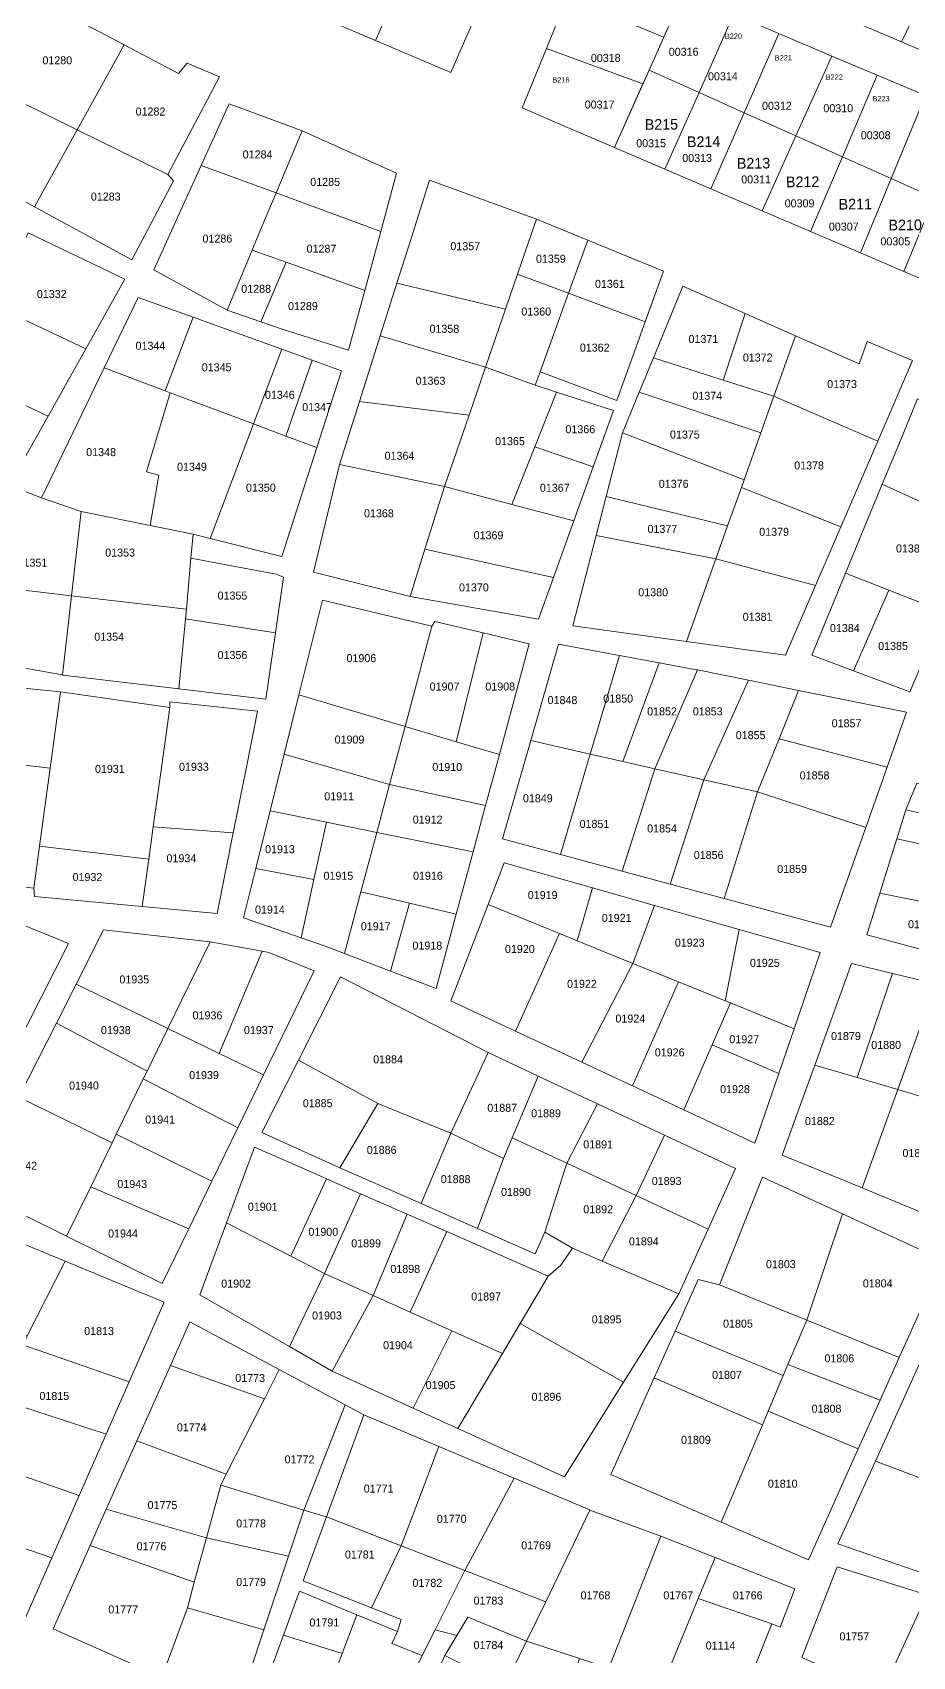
# Model space of a CAD drawing. Header units: metres. Extents: x 245225 to 248406, y 1633796 to 1637634.
# Drawn here: x 247233.5 to 247398.4, y 1634051.7 to 1634356 of the extents above; entities that cross this region are included whole.
import ezdxf
from ezdxf.enums import TextEntityAlignment as Align

# ---------------------------------------------------------------- set-up
doc = ezdxf.new("R2010")
doc.units = ezdxf.units.M
doc.header["$MEASUREMENT"] = 0
doc.layers.add('historique_numero_parcelle', color=7, linetype='Continuous')
doc.layers.add('numero_lot', color=7, linetype='Continuous')
doc.layers.add('LIMITES_PARCELLES', color=7, linetype='Continuous', lineweight=0, true_color=0xffffff)
doc.styles.add('Style-FANCY', font='FANCY.shx')
doc.styles.add('Style-WORKING', font='WORKING.shx')

msp = doc.modelspace()

# ---------------------------------------------------------------- linework, layer by layer
at = {"layer": 'limites_parcelles', "flags": 128}
for points in [[(247351.789, 1634355.181), (247333.748, 1634362.625), (247337.228, 1634371.104), (247346.349, 1634367.244), (247355.437, 1634363.399), (247351.789, 1634355.181)], [(247250.682, 1634353.726), (247241.878, 1634337.816), (247231.005, 1634343.195), (247224.631, 1634346.349), (247233.11, 1634363.051), (247250.682, 1634353.726)], [(247347.884, 1634346.387), (247329.819, 1634353.056), (247331.403, 1634356.912), (247333.748, 1634362.625), (247351.789, 1634355.181), (247349.043, 1634348.998), (247347.884, 1634346.387)], [(247262.51, 1634350.293), (247268.514, 1634347.697), (247258.868, 1634329.41), (247241.878, 1634337.816), (247250.682, 1634353.726), (247260.853, 1634348.328), (247262.51, 1634350.293)], [(247347.884, 1634346.387), (247342.591, 1634334.466), (247334.199, 1634338.061), (247325.239, 1634341.898), (247329.819, 1634353.056), (247347.884, 1634346.387)], [(247241.878, 1634337.816), (247233.864, 1634323.332), (247223.349, 1634329.051), (247217.471, 1634332.248), (247224.631, 1634346.349), (247231.005, 1634343.195), (247241.878, 1634337.816)], [(247284.009, 1634337.623), (247279.148, 1634325.977), (247265.138, 1634331.131), (247270.378, 1634342.639), (247283.739, 1634337.744), (247284.009, 1634337.623)], [(247258.868, 1634329.41), (247259.927, 1634328.219), (247252.121, 1634313.403), (247233.864, 1634323.332), (247241.878, 1634337.816), (247258.868, 1634329.41)], [(247274.672, 1634315.252), (247269.981, 1634304.01), (247256.223, 1634311.55), (247261.946, 1634324.12), (247265.138, 1634331.131), (247279.148, 1634325.977), (247275.755, 1634317.845), (247274.672, 1634315.252)], [(247327.925, 1634321.075), (247325.812, 1634314.916), (247324.381, 1634310.743), (247322.135, 1634304.197), (247301.79, 1634309.034), (247304.445, 1634317.409), (247307.921, 1634328.378), (247327.925, 1634321.075)], [(247298.773, 1634318.758), (247295.778, 1634307.702), (247281.013, 1634312.984), (247274.672, 1634315.252), (247275.755, 1634317.845), (247279.148, 1634325.977), (247298.773, 1634318.758)], [(247337.582, 1634317.107), (247333.969, 1634307.152), (247324.381, 1634310.743), (247325.812, 1634314.916), (247327.925, 1634321.075), (247337.582, 1634317.107)], [(247276.282, 1634301.829), (247281.013, 1634312.984), (247295.778, 1634307.702), (247292.735, 1634296.469), (247280.3, 1634300.438), (247276.282, 1634301.829)], [(247333.969, 1634307.152), (247328.637, 1634292.46), (247327.711, 1634289.946), (247318.403, 1634293.315), (247322.135, 1634304.197), (247324.381, 1634310.743), (247333.969, 1634307.152)], [(247226.143, 1634304.919), (247243.469, 1634296.727), (247236.408, 1634284.103), (247218.606, 1634292.435), (247224.994, 1634305.463), (247226.143, 1634304.919)], [(247280.247, 1634296.665), (247274.944, 1634282.664), (247259.3, 1634288.527), (247258.369, 1634288.876), (247263.594, 1634302.678), (247280.247, 1634296.665)], [(247391.881, 1634279.441), (247372.433, 1634287.869), (247376.475, 1634299.193), (247388.411, 1634293.914), (247389.929, 1634298.095), (247398.384, 1634294.542), (247391.881, 1634279.441)], [(247369.98, 1634280.996), (247347.203, 1634288.644), (247349.852, 1634295.075), (247362.941, 1634290.898), (247372.433, 1634287.869), (247369.98, 1634280.996)], [(247236.408, 1634284.103), (247228.97, 1634270.805), (247225.663, 1634272.26), (247211.686, 1634278.322), (247218.606, 1634292.435), (247236.408, 1634284.103)], [(247258.369, 1634288.876), (247259.3, 1634288.527), (247254.871, 1634273.674), (247257.173, 1634273.039), (247255.527, 1634263.637), (247242.647, 1634266.239), (247235.188, 1634268.82), (247246.931, 1634293.162), (247258.369, 1634288.876)], [(247327.711, 1634289.946), (247331.689, 1634288.653), (247327.619, 1634278.383), (247323.337, 1634267.58), (247310.727, 1634270.937), (247315.308, 1634284.292), (247318.403, 1634293.315), (247327.711, 1634289.946)], [(247274.944, 1634282.664), (247266.811, 1634261.193), (247263.602, 1634262.006), (247255.527, 1634263.637), (247257.173, 1634273.039), (247254.871, 1634273.674), (247259.3, 1634288.527), (247274.944, 1634282.664)], [(247391.881, 1634279.441), (247384.967, 1634263.383), (247366.337, 1634270.788), (247366.836, 1634272.188), (247369.98, 1634280.996), (247372.433, 1634287.869), (247391.881, 1634279.441)], [(247414.92, 1634272.154), (247411.017, 1634263.035), (247392.744, 1634271.358), (247396.564, 1634280.617), (247399.364, 1634287.405), (247417.779, 1634278.833), (247414.92, 1634272.154)], [(247281, 1634280.394), (247286.774, 1634278.23), (247280.197, 1634257.803), (247266.811, 1634261.193), (247274.944, 1634282.664), (247281, 1634280.394)], [(247363.762, 1634263.575), (247340.989, 1634269.098), (247344.047, 1634280.981), (247366.836, 1634272.188), (247366.337, 1634270.788), (247363.762, 1634263.575)], [(247310.727, 1634270.937), (247307.038, 1634259.194), (247304.244, 1634250.299), (247286.14, 1634254.918), (247291.015, 1634275.038), (247310.727, 1634270.937)], [(247235.188, 1634268.82), (247242.647, 1634266.239), (247240.821, 1634250.461), (247223.309, 1634252.493), (247223.679, 1634253.871), (247232.145, 1634270.011), (247235.188, 1634268.82)], [(247331.135, 1634253.902), (247307.038, 1634259.194), (247310.727, 1634270.937), (247323.337, 1634267.58), (247334.937, 1634264.492), (247331.135, 1634253.902)], [(247380.237, 1634252.397), (247361.556, 1634257.395), (247363.762, 1634263.575), (247366.337, 1634270.788), (247384.967, 1634263.383), (247380.237, 1634252.397)], [(247411.017, 1634263.035), (247404.344, 1634247.448), (247393.971, 1634251.529), (247385.877, 1634254.713), (247392.744, 1634271.358), (247411.017, 1634263.035)], [(247255.527, 1634263.637), (247263.602, 1634262.006), (247263.199, 1634257.535), (247262.332, 1634247.93), (247240.821, 1634250.461), (247242.647, 1634266.239), (247255.527, 1634263.637)], [(247279.037, 1634243.52), (247262.158, 1634246.121), (247262.332, 1634247.93), (247263.199, 1634257.535), (247279.138, 1634254.514), (247280.536, 1634253.963), (247279.037, 1634243.52)], [(247262.332, 1634247.93), (247262.158, 1634246.121), (247260.898, 1634233.048), (247239.157, 1634235.615), (247239.103, 1634235.624), (247240.821, 1634250.461), (247262.332, 1634247.93)], [(247317.945, 1634243.503), (247312.921, 1634223.098), (247303.319, 1634225.962), (247308.346, 1634244.743), (247308.875, 1634245.669), (247317.945, 1634243.503)], [(247344.127, 1634219.415), (247350.924, 1634237.898), (247357.93, 1634236.605), (247358.125, 1634236.566), (247350.115, 1634218.059), (247344.127, 1634219.415)], [(247238.76, 1634232.44), (247236.805, 1634218.136), (247216.53, 1634220.54), (247216.667, 1634221.195), (247219.313, 1634234.424), (247238.76, 1634232.44)], [(247377.07, 1634232.733), (247373.413, 1634223.67), (247369.387, 1634213.692), (247359.299, 1634215.978), (247367.669, 1634234.627), (247369.784, 1634234.197), (247377.07, 1634232.733)], [(247259.265, 1634229.529), (247257.999, 1634220.445), (247256.143, 1634207.137), (247255.299, 1634201.082), (247234.81, 1634203.544), (247236.805, 1634218.136), (247238.76, 1634232.44), (247259.265, 1634229.529)], [(247273.638, 1634218.641), (247271.136, 1634206.041), (247256.143, 1634207.137), (247257.999, 1634220.445), (247259.265, 1634229.529), (247259.265, 1634230.588), (247275.669, 1634228.868), (247273.638, 1634218.641)], [(247318.405, 1634211.131), (247300.405, 1634215.075), (247303.319, 1634225.962), (247312.921, 1634223.098), (247320.991, 1634220.691), (247318.405, 1634211.131)], [(247236.805, 1634218.136), (247234.81, 1634203.544), (247233.733, 1634195.663), (247211.905, 1634198.441), (247216.53, 1634220.54), (247236.805, 1634218.136)], [(247300.405, 1634215.075), (247298.01, 1634206.125), (247288.597, 1634208.013), (247278.009, 1634210.137), (247280.652, 1634220.758), (247300.405, 1634215.075)], [(247344.127, 1634219.415), (247350.115, 1634218.059), (247343.99, 1634198.86), (247332.443, 1634201.972), (247338.024, 1634220.798), (247344.127, 1634219.415)], [(247271.136, 1634206.041), (247268.129, 1634190.9), (247254.061, 1634192.204), (247255.299, 1634201.082), (247256.143, 1634207.137), (247271.136, 1634206.041)], [(247298.01, 1634206.125), (247295.023, 1634194.964), (247291.941, 1634183.45), (247288.369, 1634184.815), (247283.836, 1634186.378), (247286.234, 1634197.275), (247288.597, 1634208.013), (247298.01, 1634206.125)], [(247316.071, 1634202.502), (247312.904, 1634190.794), (247304.173, 1634192.83), (247295.023, 1634194.964), (247298.01, 1634206.125), (247316.071, 1634202.502)], [(247255.299, 1634201.082), (247254.061, 1634192.204), (247233.865, 1634194.075), (247233.733, 1634195.663), (247234.81, 1634203.544), (247255.299, 1634201.082)], [(247338.456, 1634195.703), (247335.559, 1634185.816), (247332.248, 1634187.159), (247318.861, 1634192.585), (247321.894, 1634200.41), (247338.456, 1634195.703)], [(247222.365, 1634150.11), (247206.1, 1634157.604), (247214.342, 1634171.714), (247223.742, 1634187.805), (247225.806, 1634191.138), (247240.252, 1634185.265), (247222.365, 1634150.11)], [(247365.893, 1634187.906), (247363.284, 1634174.576), (247354.559, 1634178.114), (247346.017, 1634181.576), (247350.033, 1634192.413), (247357.984, 1634190.154), (247365.893, 1634187.906)], [(247376.23, 1634169.328), (247364.301, 1634174.164), (247363.284, 1634174.576), (247365.893, 1634187.906), (247381.108, 1634183.582), (247376.23, 1634169.328)], [(247335.559, 1634185.816), (247346.017, 1634181.576), (247336.47, 1634163.034), (247324.007, 1634168.867), (247332.248, 1634187.159), (247335.559, 1634185.816)], [(247276.792, 1634160.691), (247268.511, 1634164.69), (247276.569, 1634183.844), (247277.786, 1634183.624), (247286.253, 1634180.185), (247276.792, 1634160.691)], [(247298.24, 1634155.325), (247283.319, 1634163.449), (247291.224, 1634179.074), (247318.878, 1634164.85), (247311.893, 1634149.769), (247298.24, 1634155.325)], [(247363.284, 1634174.576), (247364.301, 1634174.164), (247360.878, 1634166.334), (247355.535, 1634154.112), (247345.944, 1634158.6), (247354.559, 1634178.114), (247363.284, 1634174.576)], [(247254.966, 1634161.34), (247254.267, 1634159.907), (247249.209, 1634149.539), (247248.438, 1634147.96), (247230.965, 1634156.469), (247237.993, 1634170.374), (247254.966, 1634161.34)], [(247268.511, 1634164.69), (247276.792, 1634160.691), (247271.978, 1634150.772), (247254.267, 1634159.907), (247254.966, 1634161.34), (247258.871, 1634169.344), (247268.511, 1634164.69)], [(247328.249, 1634160.453), (247323.406, 1634148.887), (247321.775, 1634144.993), (247311.893, 1634149.769), (247318.878, 1634164.85), (247328.249, 1634160.453)], [(247392.341, 1634148.807), (247388.951, 1634139.472), (247373.964, 1634145.641), (247376.908, 1634153.754), (247380.088, 1634162.519), (247388.039, 1634160.183), (247395.66, 1634157.944), (247392.341, 1634148.807)], [(247409.853, 1634153.711), (247403.877, 1634133.327), (247388.951, 1634139.472), (247392.341, 1634148.807), (247395.66, 1634157.944), (247409.853, 1634153.711)], [(247248.438, 1634147.96), (247244.412, 1634139.708), (247239.89, 1634130.439), (247222.223, 1634139.174), (247230.965, 1634156.469), (247248.438, 1634147.96)], [(247267.123, 1634140.768), (247262.77, 1634131.8), (247244.412, 1634139.708), (247248.438, 1634147.96), (247249.209, 1634149.539), (247267.123, 1634140.768)], [(247333.658, 1634144.103), (247329.526, 1634131.223), (247327.682, 1634127.14), (247316.888, 1634131.896), (247321.775, 1634144.993), (247323.406, 1634148.887), (247333.658, 1634144.103)], [(247286.982, 1634141.916), (247288.58, 1634141.213), (247281.897, 1634126.717), (247269.849, 1634132.972), (247275.073, 1634147.151), (247286.982, 1634141.916)], [(247346.617, 1634138.055), (247340.253, 1634125.782), (247334.685, 1634128.18), (247329.526, 1634131.223), (247333.658, 1634144.103), (247346.617, 1634138.055)], [(247281.897, 1634126.717), (247288.251, 1634123.417), (247281.678, 1634109.755), (247264.86, 1634119.43), (247269.849, 1634132.972), (247281.897, 1634126.717)], [(247330.149, 1634122.94), (247324.904, 1634114.098), (247321.56, 1634108.461), (247312.072, 1634112.721), (247304.303, 1634116.21), (247311.13, 1634131.301), (247330.149, 1634122.94)], [(247349.306, 1634111.141), (247344.268, 1634103.08), (247324.904, 1634114.098), (247330.149, 1634122.94), (247332.53, 1634125.004), (247334.685, 1634128.18), (247340.253, 1634125.782), (247354.597, 1634119.606), (247349.306, 1634111.141)], [(247251.628, 1634103.153), (247231.681, 1634110.096), (247232.52, 1634111.746), (247239.631, 1634125.729), (247258.178, 1634118.046), (247251.628, 1634103.153)], [(247362.217, 1634121.352), (247378.585, 1634114.718), (247375.064, 1634106.394), (247374.196, 1634104.343), (247353.928, 1634112.658), (247358.248, 1634122.305), (247362.217, 1634121.352)], [(247304.303, 1634116.21), (247312.072, 1634112.721), (247304.857, 1634098.23), (247289.668, 1634105.16), (247297.342, 1634119.335), (247304.303, 1634116.21)], [(247344.268, 1634103.08), (247333.165, 1634085.316), (247313.226, 1634094.413), (247321.56, 1634108.461), (247324.904, 1634114.098), (247344.268, 1634103.08)], [(247374.196, 1634104.343), (247371.373, 1634097.667), (247370.281, 1634095.086), (247350.008, 1634103.906), (247353.928, 1634112.658), (247374.196, 1634104.343)], [(247392.338, 1634099.709), (247388.235, 1634090.574), (247371.373, 1634097.667), (247374.196, 1634104.343), (247375.064, 1634106.394), (247392.338, 1634099.709)], [(247419.914, 1634098.507), (247416.837, 1634090.322), (247413.002, 1634080.12), (247409.022, 1634081.632), (247391.46, 1634088.302), (247399.589, 1634106.286), (247419.914, 1634098.507)], [(247292.103, 1634098.816), (247284.326, 1634079.1), (247268.769, 1634083.783), (247269.796, 1634085.811), (247276.964, 1634099.958), (247279.74, 1634105.437), (247292.103, 1634098.816)], [(247388.235, 1634090.574), (247378.886, 1634069.758), (247362.561, 1634076.835), (247370.281, 1634095.086), (247371.373, 1634097.667), (247388.235, 1634090.574)], [(247269.796, 1634085.811), (247268.769, 1634083.783), (247266.082, 1634073.9), (247247.336, 1634079.261), (247253.042, 1634092.056), (247269.796, 1634085.811)], [(247242.262, 1634081.857), (247237.106, 1634070.133), (247225.27, 1634074.235), (247215.814, 1634077.511), (247221.031, 1634089.153), (247221.064, 1634089.22), (247242.262, 1634081.857)], [(247419.158, 1634077.782), (247412.841, 1634063.012), (247402.544, 1634066.552), (247384.442, 1634072.775), (247391.46, 1634088.302), (247409.022, 1634081.632), (247413.002, 1634080.12), (247419.158, 1634077.782)], [(247337.942, 1634079.119), (247329.702, 1634061.902), (247314.523, 1634067.795), (247323.74, 1634085.098), (247337.928, 1634079.125), (247337.942, 1634079.119)], [(247351.263, 1634074.203), (247341.476, 1634049.466), (247335.977, 1634051.285), (247326.093, 1634054.556), (247329.702, 1634061.902), (247337.942, 1634079.119), (247351.263, 1634074.203)], [(247263.825, 1634065.6), (247262.525, 1634060.817), (247257.731, 1634047.804), (247237.344, 1634056.856), (247244.31, 1634072.477), (247263.825, 1634065.6)], [(247281.461, 1634070.476), (247276.87, 1634056.657), (247262.525, 1634060.817), (247263.825, 1634065.6), (247266.082, 1634073.9), (247281.461, 1634070.476)], [(247314.523, 1634067.795), (247308.956, 1634056.658), (247306.551, 1634051.847), (247300.863, 1634054.096), (247301.921, 1634056.345), (247302.583, 1634058.594), (247297.016, 1634060.798), (247302.612, 1634072.419), (247314.523, 1634067.795)], [(247361.422, 1634070.217), (247358.254, 1634062.526), (247352.06, 1634047.482), (247351.398, 1634045.762), (247341.476, 1634049.466), (247351.263, 1634074.203), (247361.422, 1634070.217)], [(247372.036, 1634057.801), (247358.254, 1634062.526), (247361.422, 1634070.217), (247376.346, 1634064.361), (247373.633, 1634057.135), (247372.036, 1634057.801)], [(247313.033, 1634055.592), (247308.956, 1634056.658), (247314.523, 1634067.795), (247329.702, 1634061.902), (247326.093, 1634054.556), (247315.09, 1634059.015), (247313.033, 1634055.592)], [(247409.184, 1634060.649), (247401.659, 1634040.746), (247398.146, 1634042.316), (247392.632, 1634044.782), (247401.102, 1634063.194), (247409.184, 1634060.649)], [(247372.036, 1634057.801), (247366.189, 1634043.074), (247354.176, 1634046.953), (247352.06, 1634047.482), (247358.254, 1634062.526), (247372.036, 1634057.801)], [(247301.921, 1634056.345), (247300.863, 1634054.096), (247306.551, 1634051.847), (247297.087, 1634032.919), (247285.747, 1634036.735), (247291.55, 1634052.247), (247294.26, 1634059.492), (247301.921, 1634056.345)], [(247326.093, 1634054.556), (247322.004, 1634046.236), (247310.785, 1634051.847), (247313.033, 1634055.592), (247315.09, 1634059.015), (247326.093, 1634054.556)], [(247335.977, 1634051.285), (247331.025, 1634035.708), (247326.438, 1634023.043), (247312.853, 1634027.614), (247301.586, 1634031.406), (247310.785, 1634051.847), (247322.004, 1634046.236), (247326.093, 1634054.556), (247335.977, 1634051.285)]]:
    msp.add_lwpolyline(points, close=True, dxfattribs=at)
at = {"layer": 'limites_parcelles'}
for points in [[(247403.644, 1634369.471), (247396.325, 1634354.26), (247386.808, 1634358.357), (247393.988, 1634373.783)], [(247301.501, 1634363.117), (247297.796, 1634354.535), (247283.011, 1634360.79), (247286.631, 1634369.079)], [(247413.015, 1634365.286), (247405.915, 1634350.131), (247396.325, 1634354.26), (247403.644, 1634369.471)], [(247315.74, 1634357.408), (247311.904, 1634348.566), (247297.796, 1634354.535), (247301.501, 1634363.117)], [(247364.893, 1634359.398), (247358.404, 1634344.799), (247349.043, 1634348.998), (247355.437, 1634363.399)], [(247373.346, 1634355.821), (247366.853, 1634341.009), (247358.404, 1634344.799), (247364.893, 1634359.398)], [(247383.29, 1634351.613), (247376.556, 1634336.656), (247366.853, 1634341.009), (247373.346, 1634355.821)], [(247391.807, 1634348.009), (247385.267, 1634332.748), (247376.556, 1634336.656), (247383.29, 1634351.613)], [(247358.404, 1634344.799), (247352.017, 1634330.428), (247342.591, 1634334.466), (247349.043, 1634348.998)], [(247400.814, 1634344.197), (247394.408, 1634328.648), (247385.267, 1634332.748), (247391.807, 1634348.009)], [(247366.853, 1634341.009), (247360.603, 1634326.751), (247352.017, 1634330.428), (247358.404, 1634344.799)], [(247408.987, 1634340.739), (247402.495, 1634325.02), (247394.408, 1634328.648), (247400.814, 1634344.197)], [(247376.556, 1634336.656), (247370.238, 1634322.624), (247360.603, 1634326.751), (247366.853, 1634341.009)], [(247298.773, 1634318.758), (247279.148, 1634325.977), (247284.009, 1634337.623), (247301.731, 1634329.674)], [(247385.267, 1634332.748), (247379.27, 1634318.756), (247370.238, 1634322.624), (247376.556, 1634336.656)], [(247394.408, 1634328.648), (247388.673, 1634314.728), (247379.27, 1634318.756), (247385.267, 1634332.748)], [(247402.495, 1634325.02), (247396.805, 1634311.245), (247388.673, 1634314.728), (247394.408, 1634328.648)], [(247411.573, 1634320.947), (247405.725, 1634307.425), (247396.805, 1634311.245), (247402.495, 1634325.02)], [(247243.469, 1634296.727), (247226.143, 1634304.919), (247232.719, 1634318.489), (247250.799, 1634309.831)], [(247348.323, 1634301.777), (247333.969, 1634307.152), (247337.582, 1634317.107), (247351.737, 1634311.286)], [(247281.013, 1634312.984), (247276.282, 1634301.829), (247269.981, 1634304.01), (247274.672, 1634315.252)], [(247322.135, 1634304.197), (247318.403, 1634293.315), (247298.664, 1634299.171), (247301.79, 1634309.034)], [(247348.323, 1634301.777), (247343.03, 1634287.033), (247328.637, 1634292.46), (247333.969, 1634307.152)], [(247367.036, 1634303.368), (247362.941, 1634290.898), (247349.852, 1634295.075), (247355.39, 1634308.519)], [(247263.594, 1634302.678), (247258.369, 1634288.876), (247246.931, 1634293.162), (247253.312, 1634306.391)], [(247376.475, 1634299.193), (247372.433, 1634287.869), (247362.941, 1634290.898), (247367.036, 1634303.368)], [(247318.403, 1634293.315), (247315.308, 1634284.292), (247294.769, 1634286.88), (247298.664, 1634299.171)], [(247285.926, 1634294.614), (247281, 1634280.394), (247274.944, 1634282.664), (247280.247, 1634296.665)], [(247281, 1634280.394), (247285.926, 1634294.614), (247291.412, 1634292.633), (247286.774, 1634278.23)], [(247338.568, 1634274.605), (247327.619, 1634278.383), (247331.689, 1634288.653), (247342.366, 1634285.183)], [(247369.98, 1634280.996), (247366.836, 1634272.188), (247344.047, 1634280.981), (247347.203, 1634288.644)], [(247315.308, 1634284.292), (247310.727, 1634270.937), (247291.015, 1634275.038), (247294.769, 1634286.88)], [(247338.568, 1634274.605), (247334.937, 1634264.492), (247323.337, 1634267.58), (247327.619, 1634278.383)], [(247363.762, 1634263.575), (247361.556, 1634257.395), (247339.109, 1634261.792), (247340.989, 1634269.098)], [(247361.556, 1634257.395), (247356.024, 1634241.894), (247334.753, 1634244.86), (247339.109, 1634261.792)], [(247331.135, 1634253.902), (247328.322, 1634246.066), (247304.244, 1634250.299), (247307.038, 1634259.194)], [(247380.237, 1634252.397), (247374.599, 1634239.304), (247356.024, 1634241.894), (247361.556, 1634257.395)], [(247393.971, 1634251.529), (247387.361, 1634236.398), (247379.521, 1634239.304), (247385.877, 1634254.713)], [(247240.821, 1634250.461), (247239.103, 1634235.624), (247219.71, 1634239.054), (247223.309, 1634252.493)], [(247308.346, 1634244.743), (247303.319, 1634225.962), (247283.424, 1634231.895), (247287.84, 1634249.638)], [(247404.344, 1634247.448), (247397.936, 1634232.478), (247387.361, 1634236.398), (247393.971, 1634251.529)], [(247279.037, 1634243.52), (247277.257, 1634231.117), (247260.898, 1634233.048), (247262.158, 1634246.121)], [(247320.991, 1634220.691), (247312.921, 1634223.098), (247317.945, 1634243.503), (247326.602, 1634241.436)], [(247343.5, 1634239.269), (247338.024, 1634220.798), (247326.876, 1634223.324), (247332.092, 1634241.374)], [(247350.924, 1634237.898), (247344.127, 1634219.415), (247338.024, 1634220.798), (247343.5, 1634239.269)], [(247367.669, 1634234.627), (247359.299, 1634215.978), (247350.115, 1634218.059), (247358.125, 1634236.566)], [(247300.405, 1634215.075), (247280.652, 1634220.758), (247283.424, 1634231.895), (247303.319, 1634225.962)], [(247393.653, 1634218.373), (247373.413, 1634223.67), (247377.07, 1634232.733), (247397.301, 1634228.668)], [(247338.024, 1634220.798), (247332.443, 1634201.972), (247321.554, 1634204.906), (247326.876, 1634223.324)], [(247393.653, 1634218.373), (247389.646, 1634207.065), (247369.387, 1634213.692), (247373.413, 1634223.67)], [(247359.299, 1634215.978), (247352.997, 1634196.433), (247343.99, 1634198.86), (247350.115, 1634218.059)], [(247369.387, 1634213.692), (247363.113, 1634193.707), (247352.997, 1634196.433), (247359.299, 1634215.978)], [(247419.684, 1634210.252), (247417.779, 1634205.807), (247397.143, 1634210.318), (247399.206, 1634215.333)], [(247318.405, 1634211.131), (247316.071, 1634202.502), (247298.01, 1634206.125), (247300.405, 1634215.075)], [(247389.646, 1634207.065), (247383.013, 1634188.345), (247363.113, 1634193.707), (247369.387, 1634213.692)], [(247288.597, 1634208.013), (247286.234, 1634197.275), (247275.323, 1634199.344), (247278.009, 1634210.137)], [(247416.351, 1634200.41), (247395.45, 1634204.894), (247397.143, 1634210.318), (247417.779, 1634205.807)], [(247416.351, 1634200.41), (247413.614, 1634190.397), (247392.287, 1634194.76), (247395.45, 1634204.894)], [(247286.234, 1634197.275), (247283.836, 1634186.378), (247273.024, 1634190.106), (247275.323, 1634199.344)], [(247304.173, 1634192.83), (247300.6, 1634180.141), (247291.941, 1634183.45), (247295.023, 1634194.964)], [(247350.033, 1634192.413), (247346.017, 1634181.576), (247335.559, 1634185.816), (247338.456, 1634195.703)], [(247413.614, 1634190.397), (247411.115, 1634181.258), (247389.839, 1634186.916), (247392.287, 1634194.76)], [(247312.904, 1634190.794), (247309.139, 1634176.877), (247300.6, 1634180.141), (247304.173, 1634192.83)], [(247332.248, 1634187.159), (247324.007, 1634168.867), (247311.869, 1634174.548), (247318.861, 1634192.585)], [(247266.806, 1634185.609), (247258.871, 1634169.344), (247241.671, 1634177.65), (247246.83, 1634187.857)], [(247276.569, 1634183.844), (247268.511, 1634164.69), (247258.871, 1634169.344), (247266.806, 1634185.609)], [(247354.559, 1634178.114), (247345.944, 1634158.6), (247336.47, 1634163.034), (247346.017, 1634181.576)], [(247394.638, 1634179.672), (247388.039, 1634160.183), (247380.088, 1634162.519), (247386.982, 1634181.519)], [(247402.767, 1634177.712), (247395.66, 1634157.944), (247388.039, 1634160.183), (247394.638, 1634179.672)], [(247254.966, 1634161.34), (247237.993, 1634170.374), (247241.671, 1634177.65), (247258.871, 1634169.344)], [(247416.423, 1634174.419), (247409.853, 1634153.711), (247395.66, 1634157.944), (247402.767, 1634177.712)], [(247376.23, 1634169.328), (247373.358, 1634160.936), (247360.878, 1634166.334), (247364.301, 1634174.164)], [(247298.24, 1634155.325), (247291.097, 1634143.26), (247276.46, 1634149.891), (247283.319, 1634163.449)], [(247373.358, 1634160.936), (247368.884, 1634147.864), (247355.535, 1634154.112), (247360.878, 1634166.334)], [(247339.382, 1634155.23), (247333.658, 1634144.103), (247323.406, 1634148.887), (247328.249, 1634160.453)], [(247271.978, 1634150.772), (247267.123, 1634140.768), (247249.209, 1634149.539), (247254.267, 1634159.907)], [(247311.893, 1634149.769), (247306.311, 1634136.556), (247291.097, 1634143.26), (247298.24, 1634155.325)], [(247351.923, 1634149.346), (247346.617, 1634138.055), (247333.658, 1634144.103), (247339.382, 1634155.23)], [(247321.775, 1634144.993), (247316.888, 1634131.896), (247306.311, 1634136.556), (247311.893, 1634149.769)], [(247360.1, 1634131.763), (247346.617, 1634138.055), (247351.923, 1634149.346), (247365.233, 1634143.101)], [(247262.77, 1634131.8), (247257.81, 1634121.579), (247239.89, 1634130.439), (247244.412, 1634139.708)], [(247294.994, 1634138.394), (247288.251, 1634123.417), (247281.897, 1634126.717), (247288.58, 1634141.213)], [(247385.284, 1634134.625), (247378.585, 1634114.718), (247362.217, 1634121.352), (247370.313, 1634141.514)], [(247303.717, 1634134.559), (247297.342, 1634119.335), (247288.251, 1634123.417), (247294.994, 1634138.394)], [(247360.1, 1634131.763), (247354.597, 1634119.606), (247340.253, 1634125.782), (247346.617, 1634138.055)], [(247311.13, 1634131.301), (247304.303, 1634116.21), (247297.342, 1634119.335), (247303.717, 1634134.559)], [(247395.923, 1634107.69), (247378.585, 1634114.718), (247385.284, 1634134.625), (247404.127, 1634125.956)], [(247223.405, 1634115.078), (247229.942, 1634129.742), (247239.631, 1634125.729), (247232.52, 1634111.746)], [(247297.342, 1634119.335), (247289.668, 1634105.16), (247281.678, 1634109.755), (247288.251, 1634123.417)], [(247395.923, 1634107.69), (247392.338, 1634099.709), (247375.064, 1634106.394), (247378.585, 1634114.718)], [(247279.74, 1634105.437), (247276.964, 1634099.958), (247259.349, 1634106.197), (247263.006, 1634114.398)], [(247321.56, 1634108.461), (247313.226, 1634094.413), (247304.857, 1634098.23), (247312.072, 1634112.721)], [(247251.628, 1634103.153), (247247.309, 1634093.332), (247226.603, 1634100.111), (247231.681, 1634110.096)], [(247276.964, 1634099.958), (247269.796, 1634085.811), (247253.042, 1634092.056), (247259.349, 1634106.197)], [(247370.281, 1634095.086), (247362.561, 1634076.835), (247341.897, 1634085.792), (247350.008, 1634103.906)], [(247247.309, 1634093.332), (247242.262, 1634081.857), (247221.064, 1634089.22), (247226.603, 1634100.111)], [(247284.326, 1634079.1), (247292.103, 1634098.816), (247295.571, 1634096.959), (247288.608, 1634077.855)], [(247309.629, 1634091.04), (247302.612, 1634072.419), (247288.608, 1634077.855), (247295.571, 1634096.959)], [(247323.74, 1634085.098), (247314.523, 1634067.795), (247302.612, 1634072.419), (247309.629, 1634091.04)], [(247284.326, 1634079.1), (247281.461, 1634070.476), (247266.082, 1634073.9), (247268.769, 1634083.783)], [(247266.082, 1634073.9), (247263.825, 1634065.6), (247244.31, 1634072.477), (247247.336, 1634079.261)], [(247302.612, 1634072.419), (247297.016, 1634060.798), (247284.236, 1634065.859), (247288.608, 1634077.855)], [(247237.106, 1634070.133), (247229.762, 1634053.435), (247218.392, 1634057.887), (247225.27, 1634074.235)], [(247401.102, 1634063.194), (247392.632, 1634044.782), (247377.655, 1634051.477), (247384.283, 1634068.488)], [(247294.26, 1634059.492), (247291.55, 1634052.247), (247280.522, 1634055.669), (247283.523, 1634063.902)], [(247276.87, 1634056.657), (247271.846, 1634041.537), (247257.731, 1634047.804), (247262.525, 1634060.817)], [(247291.55, 1634052.247), (247285.747, 1634036.735), (247274.946, 1634040.37), (247280.522, 1634055.669)]]:
    msp.add_3dface(points, dxfattribs=at)

# ---------------------------------------------------------------- texts
at = {"layer": 'historique_numero_parcelle', "style": 'Style-FANCY'}
for s, p in [('00316', (247355.521858, 1634352.42304)), ('00318', (247340.920858, 1634351.27304)), ('00314', (247362.873024, 1634347.823188)), ('00317', (247339.771858, 1634342.53304)), ('00312', (247372.996858, 1634342.30304)), ('00310', (247384.492858, 1634341.84304)), ('00308', (247391.502987, 1634336.783456)), ('00315', (247349.428858, 1634335.28904)), ('00313', (247358.050858, 1634332.52904)), ('00311', (247369.096683, 1634328.504638)), ('00309', (247377.246987, 1634324.019456)), ('00307', (247385.524987, 1634319.650456)), ('00305', (247395.181987, 1634316.890456))]:
    msp.add_text(s, height=1.499994, rotation=0.1323, dxfattribs=at).set_placement(p, align=Align.MIDDLE_CENTER)
for s, p in [('01280', (247238.154407, 1634350.828319)), ('01282', (247255.613475, 1634341.228095)), ('01284', (247275.677592, 1634333.180235)), ('01285', (247288.343974, 1634328.037258)), ('01283', (247247.226276, 1634325.284866)), ('01286', (247268.146229, 1634317.408439)), ('01287', (247287.659305, 1634315.522681)), ('01357', (247314.598024, 1634315.979867)), ('01359', (247330.638849, 1634313.628792)), ('01361', (247341.691368, 1634308.926642)), ('01332', (247237.11109, 1634307.029638)), ('01288', (247275.410611, 1634307.997641)), ('01289', (247284.175077, 1634304.768411)), ('01360', (247327.900171, 1634303.734684)), ('01358', (247310.685628, 1634300.501956)), ('01344', (247255.59816, 1634297.320801)), ('01362', (247338.854881, 1634296.975343)), ('01371', (247359.223232, 1634298.592129)), ('01372', (247369.395462, 1634295.121494)), ('01345', (247268.006045, 1634293.290386)), ('01363', (247308.085681, 1634290.764286)), ('01346', (247279.850026, 1634288.126917)), ('01374', (247359.94982, 1634287.956312)), ('01373', (247385.212721, 1634290.139454)), ('01347', (247286.835949, 1634285.822824)), ('01366', (247336.157124, 1634281.67836)), ('01365', (247322.977239, 1634279.449737)), ('01375', (247355.740002, 1634280.686172)), ('01348', (247246.360988, 1634277.389391)), ('01364', (247302.265992, 1634276.706816)), ('01349', (247263.379911, 1634274.64647)), ('01378', (247379.025246, 1634274.897449)), ('01350', (247276.290819, 1634270.728011)), ('01367', (247331.364438, 1634270.706676)), ('01376', (247353.654056, 1634271.449306)), ('01368', (247298.414727, 1634265.922636)), ('01369', (247318.954807, 1634261.808254)), ('01377', (247351.538667, 1634262.994131)), ('01379', (247372.471983, 1634262.456343)), ('01353', (247249.919696, 1634258.560672)), ('01383', (247398.099269, 1634259.329011)), ('01351', (247233.487632, 1634256.674914)), ('01370', (247316.216129, 1634252.036598)), ('01380', (247349.813707, 1634251.124956)), ('01355', (247270.973278, 1634250.503342)), ('01381', (247369.375688, 1634246.520767)), ('01354', (247247.865688, 1634242.788876)), ('01384', (247385.724891, 1634244.414377)), ('01356', (247270.973278, 1634239.360225)), ('01906', (247295.132861, 1634238.774787)), ('01385', (247394.759902, 1634241.05884)), ('01907', (247310.709089, 1634233.460377)), ('01908', (247321.150296, 1634233.460377)), ('01848', (247332.817653, 1634230.912399)), ('01850', (247343.255368, 1634231.199286)), ('01852', (247351.4714, 1634228.79923)), ('01853', (247360.029766, 1634228.79923)), ('01857', (247386.047201, 1634226.570607)), ('01909', (247292.907686, 1634223.517288)), ('01855', (247368.074631, 1634224.341983)), ('01931', (247248.00082, 1634218.0212)), ('01933', (247263.748215, 1634218.413046)), ('01910', (247311.222591, 1634218.374311)), ('01858', (247380.056344, 1634216.79895)), ('01911', (247290.970326, 1634212.881347)), ('01849', (247328.192642, 1634212.513136)), ('01912', (247307.541869, 1634208.512191)), ('01851', (247338.805017, 1634207.713024)), ('01854', (247351.4714, 1634206.855862)), ('01913', (247279.872146, 1634202.963373)), ('01934', (247261.400777, 1634201.26979)), ('01856', (247360.200934, 1634201.884317)), ('01859', (247375.843259, 1634199.271118)), ('01932', (247243.794994, 1634197.743177)), ('01915', (247290.826855, 1634197.991829)), ('01916', (247307.601254, 1634197.991829)), ('01919', (247329.103004, 1634194.374142)), ('01914', (247277.989305, 1634191.648824)), ('01921', (247342.967558, 1634190.088328)), ('01917', (247297.808419, 1634188.530129)), ('01847', (247400.356921, 1634188.914044)), ('01918', (247307.4916, 1634184.905554)), ('01920', (247324.823821, 1634184.259621)), ('01923', (247356.660945, 1634185.459649)), ('01925', (247370.731242, 1634181.663713)), ('01935', (247252.578018, 1634178.564814)), ('01922', (247336.463199, 1634177.745183)), ('01936', (247266.285128, 1634171.828464)), ('01938', (247249.111505, 1634169.060053)), ('01937', (247275.911419, 1634169.060053)), ('01924', (247345.535068, 1634171.230746)), ('01927', (247366.87435, 1634167.349757)), ('01879', (247385.932929, 1634167.94881)), ('01880', (247393.464292, 1634166.283465)), ('01884', (247300.128426, 1634163.589525)), ('01926', (247352.901506, 1634164.886726)), ('01939', (247265.641379, 1634160.635367)), ('01940', (247243.145101, 1634158.676138)), ('01928', (247365.141717, 1634158.001434)), ('01885', (247286.948541, 1634155.360762)), ('01887', (247321.524342, 1634154.503599)), ('01941', (247257.425347, 1634152.308642)), ('01889', (247329.740375, 1634153.475004)), ('01882', (247381.042434, 1634152.017827)), ('01891', (247339.496913, 1634147.646296)), ('01886', (247298.930254, 1634146.617701)), ('01883', (247399.314547, 1634146.017687)), ('01942', (247231.569036, 1634143.642332)), ('01943', (247252.192954, 1634140.227676)), ('01888', (247312.794808, 1634141.131859)), ('01890', (247324.091852, 1634138.731803)), ('01893', (247352.334463, 1634140.788994)), ('01901', (247276.649464, 1634135.96133)), ('01892', (247339.496913, 1634135.474584)), ('01944', (247250.456828, 1634130.951949)), ('01900', (247287.995413, 1634131.25918)), ('01894', (247348.055279, 1634129.474444)), ('01899', (247296.015825, 1634129.104027)), ('01898', (247303.351568, 1634124.303915)), ('01803', (247373.738436, 1634125.19585)), ('01902', (247271.661159, 1634121.560994)), ('01804', (247391.882173, 1634121.595766)), ('01897', (247318.499877, 1634119.136448)), ('01903', (247288.680082, 1634115.585345)), ('01895', (247341.087852, 1634114.859818)), ('01805', (247365.693571, 1634114.052733)), ('01813', (247245.976212, 1634112.667497)), ('01904', (247301.982229, 1634110.001541)), ('01806', (247384.693145, 1634107.538295)), ('01773', (247274.290106, 1634103.8672)), ('01905', (247309.965963, 1634102.525857)), ('01807', (247363.639563, 1634104.452509)), ('01815', (247237.589013, 1634100.495784)), ('01896', (247329.809147, 1634100.340092)), ('01808', (247382.296802, 1634098.109504)), ('01774', (247263.335396, 1634094.609842)), ('01809', (247357.819874, 1634092.280797)), ('01772', (247283.533142, 1634088.609702)), ('01810', (247374.08077, 1634084.052034)), ('01771', (247298.360075, 1634083.127358)), ('01775', (247257.858042, 1634080.038074)), ('01770', (247312.053462, 1634077.470084)), ('01778', (247274.461273, 1634076.609422)), ('01776', (247255.804034, 1634072.323608)), ('01769', (247327.874214, 1634072.498539)), ('01781', (247294.830186, 1634070.780715)), ('01779', (247274.461273, 1634065.637738)), ('01782', (247307.496568, 1634065.466305)), ('01768', (247338.990921, 1634063.127475)), ('01767', (247354.506454, 1634063.127475)), ('01766', (247367.515171, 1634063.127475)), ('01777', (247250.497846, 1634060.494761)), ('01783', (247318.940327, 1634062.135616)), ('01791', (247288.187627, 1634058.044412)), ('01784', (247318.940327, 1634053.801894)), ('01114', (247362.440234, 1634053.721748)), ('01757', (247387.505071, 1634055.443623))]:
    msp.add_text(s, height=1.499994, dxfattribs=at).set_placement(p, align=Align.MIDDLE_CENTER)
at = {"layer": 'numero_lot', "linetype": 'Continuous', "style": 'Style-WORKING'}
for s, height, p in [('B220', 0.999996, (247363.246758, 1634354.829375)), ('B221', 0.999996, (247372.586758, 1634350.783375)), ('B216', 0.999996, (247330.917758, 1634346.651375)), ('B222', 0.999996, (247382.134758, 1634347.158375)), ('B223', 0.999996, (247390.911758, 1634343.110375)), ('B215', 1.999992, (247348.239758, 1634337.789375)), ('B214', 1.999992, (247356.154758, 1634334.554375)), ('B213', 1.999992, (247365.498758, 1634330.502375)), ('B212', 1.999992, (247374.706758, 1634327.025375)), ('B211', 1.999992, (247384.568758, 1634322.843375)), ('B210', 1.999992, (247393.918758, 1634318.945375))]:
    msp.add_text(s, height=height, rotation=0.512242, dxfattribs=at).set_placement(p)

doc.saveas('drawing.dxf')
